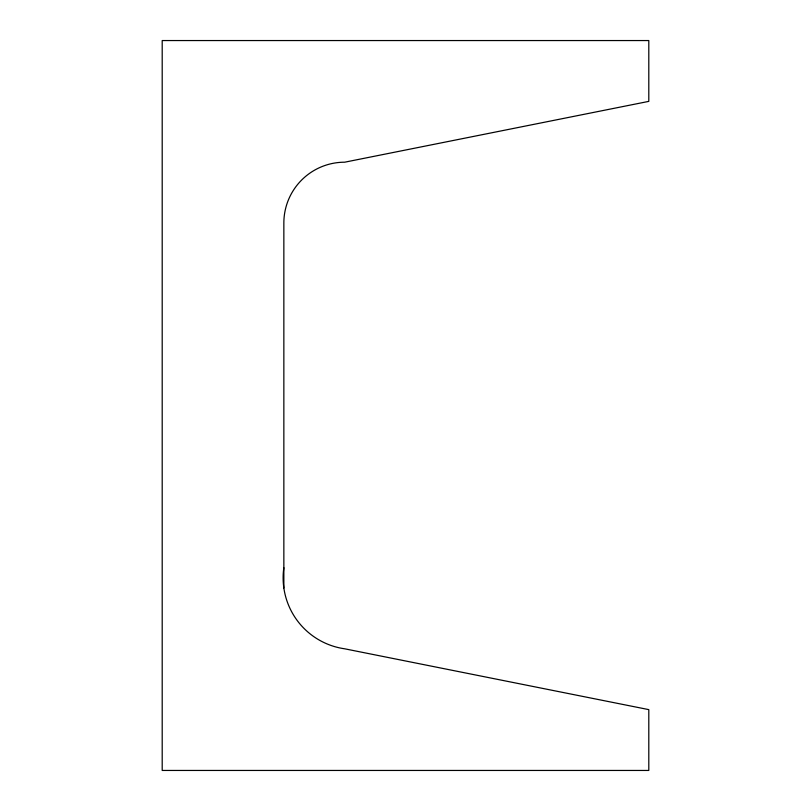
<?xml version="1.0" encoding="UTF-8"?>
<svg xmlns="http://www.w3.org/2000/svg" width="811" height="811" viewBox="0 0 811 811"><rect width="100%" height="100%" fill="white"/><g stroke="black" fill="none" stroke-linecap="round" stroke-linejoin="round"><path stroke-width="1.22" d="M283.85 587.975L283.85 223.025A60.825 60.825 0 0 1 344.675 162.2L648.8 101.375L648.8 40.55L162.2 40.55L162.2 770.45L648.8 770.45L648.8 709.625L344.675 648.8A71.682 71.682 0 0 1 283.85 567.7"/></g></svg>
